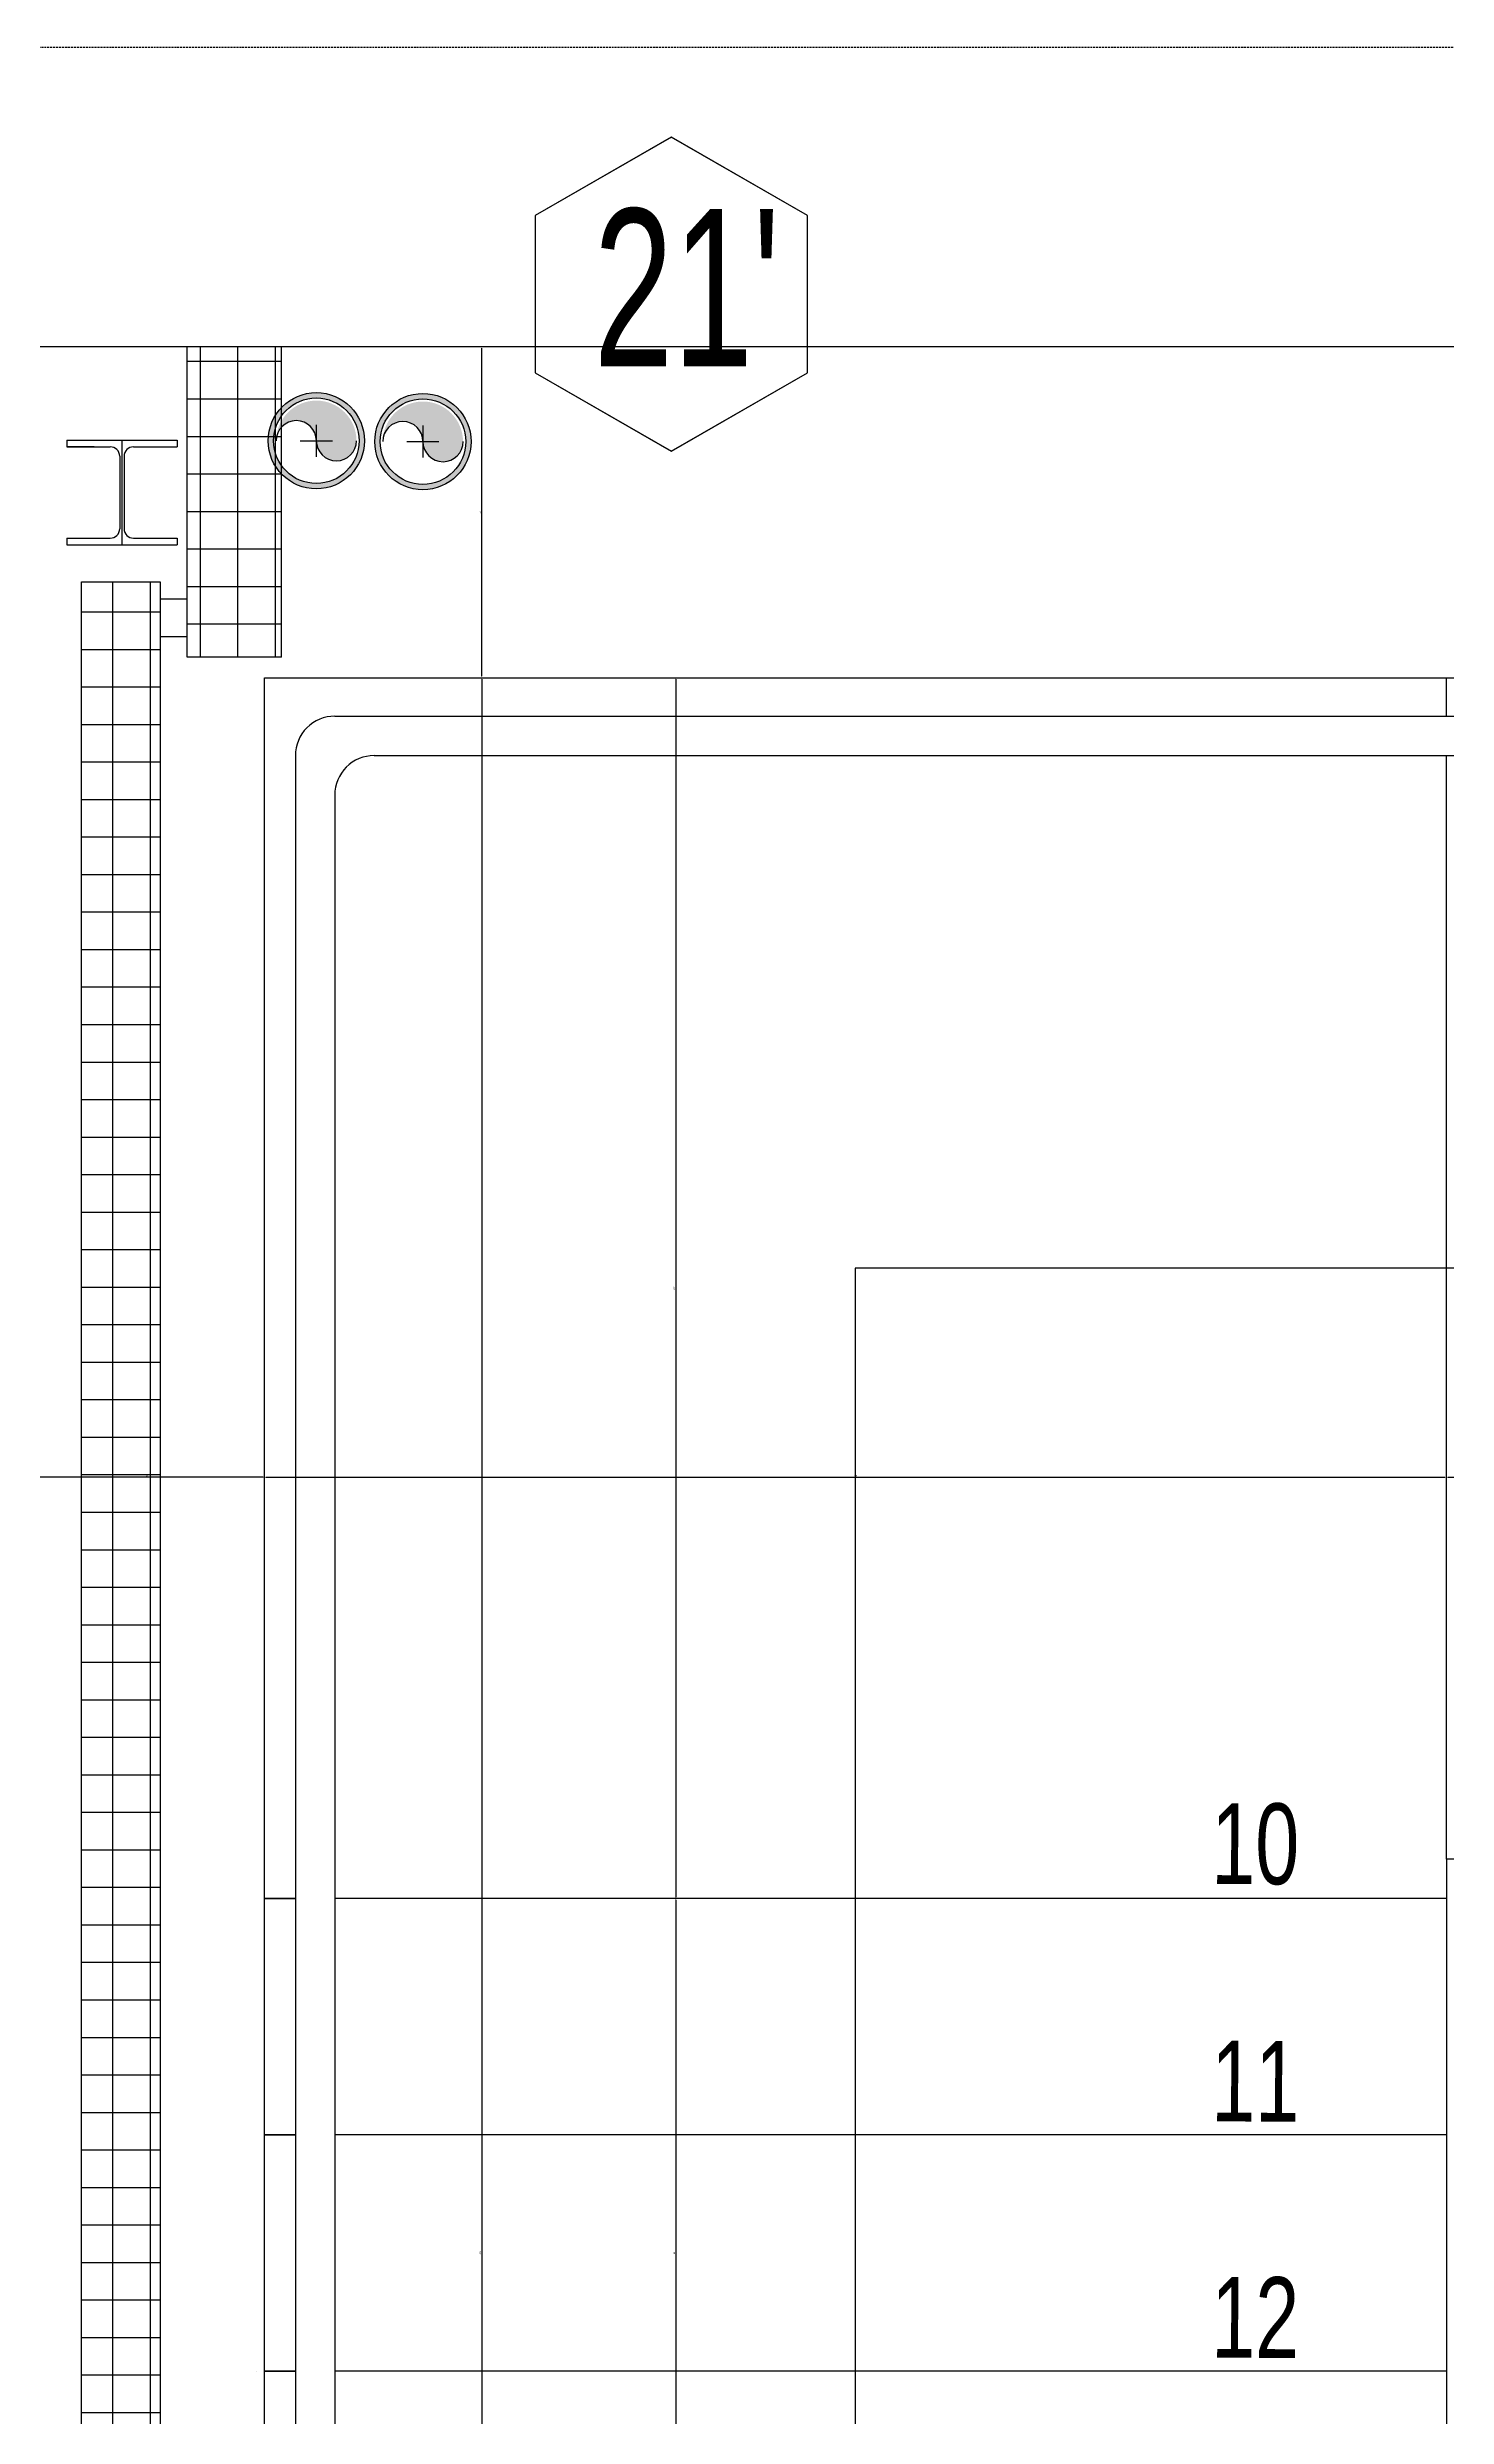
# Model space of a CAD drawing. Header units: millimetres. Extents: x -3782782348 to 131293, y -36553 to 57271.
# Drawn here: x 92372.2 to 92549.8, y -18247.8 to -17947 of the extents above; entities that cross this region are included whole.
import ezdxf

# ---------------------------------------------------------------- set-up
doc = ezdxf.new("R2010")
doc.units = ezdxf.units.MM
doc.header["$LTSCALE"] = 0.01
for name, pattern in [('ACAD_ISO03W100', [30, 12, -18]), ('CONTINOUS', [0]), ('HIDDEN', [0.375, 0.25, -0.125])]:
    doc.linetypes.add(name, pattern=pattern)
doc.layers.get('Defpoints').update_dxf_attribs({"color": 253})
for name, color, linetype in [('EPC QUARTO PILASTRI ACCIAIO DEFINITIVO', 1, 'ACAD_ISO03W100'), ('MR_MURATURA REI 90', 255, 'Continuous'), ('X_FOROMETRIA SCARICO NUMERAZIONE', 6, 'Continuous'), ('X_MURI', 8, 'Continuous'), ('X_Proiezini', 1, 'Continuous'), ('X_quote 1', 253, 'Continuous'), ('X_TESTI', 253, 'Continuous')]:
    doc.layers.add(name, color=color, linetype=linetype)
doc.layers.add('X_SCALE', color=1, linetype='Continuous', lineweight=25)
doc.styles.add('Max 50', font='arial.ttf', dxfattribs={"width": 0.65, "height": 0.125})
doc.styles.add('QUOTE', font='simplex.shx', dxfattribs={"width": 0.7})
doc.styles.get("Standard").update_dxf_attribs({"font": 'arial.ttf'})
doc.dimstyles.get("Standard").update_dxf_attribs({"dimscale": 0, "dimtxt": 0.18, "dimasz": 0.18, "dimexe": 0.18, "dimexo": 0.0625, "dimgap": 0.09, "dimtad": 1, "dimdec": 0, "dimzin": 0, "dimdsep": 46, "dimtxsty": 'Standard', "dimcen": 0.09, "dimclrd": 256, "dimclre": 256, "dimclrt": 5, "dimadec": 0, "dimazin": 0, "dimtfac": 1, "dimtdec": 0, "dimtix": 1, "dimtofl": 0, "dimtmove": 2, "dimatfit": 3, "dimfxl": 1, "dimtolj": 1, "dimtzin": 0, "dimarcsym": 0})

# ---------------------------------------------------------------- blocks, each defined once
blk = doc.blocks.new('*D155')
at = {"layer": 'Defpoints', "color": 0, "transparency": 16777216}
for p in [(92427.38, -17985.06, 0), (92442.38, -17985.06), (92442.38, -18027.06, 0)]:
    blk.add_point(p, dxfattribs=at)
at = {"layer": 'X_quote 1', "lineweight": -2, "transparency": 16777216}
blk.add_line((92427.38, -18026.88, 0), (92427.38, -17985.24, 0), dxfattribs=at)
at = {"layer": 'X_quote 1', "transparency": 16777216}
for points in [[(92427.35, -17985.24, 0), (92427.41, -17985.24, 0), (92427.38, -17985.06, 0)], [(92427.35, -18026.88, 0), (92427.41, -18026.88, 0), (92427.38, -18027.06, 0)]]:
    blk.add_solid(points, dxfattribs=at)
at = {"layer": 'X_quote 1', "color": 5, "transparency": 16777216, "insert": (92427.2, -18006.06, 0), "char_height": 0.18, "attachment_point": 5, "rotation": 90}
blk.add_mtext('\\A1;42', dxfattribs=at)
blk = doc.blocks.new('*D293')
at = {"layer": 'Defpoints', "color": 0, "transparency": 16777216}
for p in [(92549.78, -18128.56, 0), (92549.78, -18193.34, 0), (92399.78, -18198.75, 0)]:
    blk.add_point(p, dxfattribs=at)
at = {"layer": 'X_quote 1', "lineweight": -2, "transparency": 16777216}
blk.add_line((92399.96, -18128.56, 0), (92549.6, -18128.56, 0), dxfattribs=at)
at = {"layer": 'X_quote 1', "transparency": 16777216}
for points in [[(92399.96, -18128.53, 0), (92399.96, -18128.59, 0), (92399.78, -18128.56, 0)], [(92549.6, -18128.53, 0), (92549.6, -18128.59, 0), (92549.78, -18128.56, 0)]]:
    blk.add_solid(points, dxfattribs=at)
at = {"layer": 'X_quote 1', "color": 5, "transparency": 16777216, "insert": (92474.78, -18128.38, 0), "char_height": 0.18, "attachment_point": 5}
blk.add_mtext('\\A1;150', dxfattribs=at)
blk = doc.blocks.new('*D145')
at = {"layer": 'Defpoints', "color": 0, "transparency": 16777216}
for p in [(92819.78, -18128.56, 0), (92549.78, -18143.56, 0), (92819.78, -18143.56, 0)]:
    blk.add_point(p, dxfattribs=at)
at = {"layer": 'X_quote 1', "lineweight": -2, "transparency": 16777216}
blk.add_line((92549.96, -18128.56, 0), (92819.6, -18128.56, 0), dxfattribs=at)
at = {"layer": 'X_quote 1', "transparency": 16777216}
for points in [[(92549.96, -18128.53, 0), (92549.96, -18128.59, 0), (92549.78, -18128.56, 0)], [(92819.6, -18128.53, 0), (92819.6, -18128.59, 0), (92819.78, -18128.56, 0)]]:
    blk.add_solid(points, dxfattribs=at)
at = {"layer": 'X_quote 1', "color": 5, "transparency": 16777216, "insert": (92684.78, -18128.38, 0), "char_height": 0.18, "attachment_point": 5}
blk.add_mtext('\\A1;270', dxfattribs=at)
blk = doc.blocks.new('*D149')
at = {"layer": 'Defpoints', "color": 0, "transparency": 16777216}
for p in [(92369.78, -18128.56, 0), (92369.78, -18128.56, 0), (92399.78, -18128.56, 0)]:
    blk.add_point(p, dxfattribs=at)
at = {"layer": 'X_quote 1', "lineweight": -2, "transparency": 16777216}
blk.add_line((92399.6, -18128.56, 0), (92369.96, -18128.56, 0), dxfattribs=at)
at = {"layer": 'X_quote 1', "transparency": 16777216}
for points in [[(92369.96, -18128.53, 0), (92369.96, -18128.59, 0), (92369.78, -18128.56, 0)], [(92399.6, -18128.53, 0), (92399.6, -18128.59, 0), (92399.78, -18128.56, 0)]]:
    blk.add_solid(points, dxfattribs=at)
at = {"layer": 'X_quote 1', "color": 5, "transparency": 16777216, "insert": (92384.78, -18128.38, 0), "char_height": 0.18, "attachment_point": 5}
blk.add_mtext('\\A1;30', dxfattribs=at)
blk = doc.blocks.new('*D150')
at = {"layer": 'Defpoints', "color": 0, "transparency": 16777216}
for p in [(92422.7, -18027.06, 0), (92417.45, -18427.06, 0), (92427.38, -18427.06, 0)]:
    blk.add_point(p, dxfattribs=at)
at = {"layer": 'X_quote 1', "lineweight": -2, "transparency": 16777216}
blk.add_line((92427.38, -18027.24, 0), (92427.38, -18426.88, 0), dxfattribs=at)
at = {"layer": 'X_quote 1', "transparency": 16777216}
for points in [[(92427.35, -18027.24, 0), (92427.41, -18027.24, 0), (92427.38, -18027.06, 0)], [(92427.35, -18426.88, 0), (92427.41, -18426.88, 0), (92427.38, -18427.06, 0)]]:
    blk.add_solid(points, dxfattribs=at)
at = {"layer": 'X_quote 1', "color": 5, "transparency": 16777216, "insert": (92427.19, -18227.06, 0), "char_height": 0.18, "attachment_point": 5, "rotation": 90}
blk.add_mtext('\\A1;400', dxfattribs=at)
blk = doc.blocks.new('*D347')
at = {"layer": 'Defpoints', "color": 0, "transparency": 16777216}
for p in [(92465.2, -18027.06, 0), (92451.99, -18182.06, 0), (92465.2, -18182.06, 0)]:
    blk.add_point(p, dxfattribs=at)
at = {"layer": 'X_quote 1', "lineweight": -2, "transparency": 16777216}
blk.add_line((92451.99, -18027.24, 0), (92451.99, -18181.88, 0), dxfattribs=at)
at = {"layer": 'X_quote 1', "transparency": 16777216}
for points in [[(92451.96, -18027.24, 0), (92452.02, -18027.24, 0), (92451.99, -18027.06, 0)], [(92451.96, -18181.88, 0), (92452.02, -18181.88, 0), (92451.99, -18182.06, 0)]]:
    blk.add_solid(points, dxfattribs=at)
at = {"layer": 'X_quote 1', "color": 5, "transparency": 16777216, "insert": (92451.81, -18104.56, 0), "char_height": 0.18, "attachment_point": 5, "rotation": 90}
blk.add_mtext('\\A1;155', dxfattribs=at)
blk = doc.blocks.new('*D187')
at = {"layer": 'Defpoints', "color": 0, "transparency": 16777216}
for p in [(92465.2, -18182.06, 0), (92451.99, -18272.06, 0), (92451.99, -18272.06, 0)]:
    blk.add_point(p, dxfattribs=at)
at = {"layer": 'X_quote 1', "lineweight": -2, "transparency": 16777216}
blk.add_line((92451.99, -18182.24, 0), (92451.99, -18271.88, 0), dxfattribs=at)
at = {"layer": 'X_quote 1', "transparency": 16777216}
for points in [[(92451.96, -18182.24, 0), (92452.02, -18182.24, 0), (92451.99, -18182.06, 0)], [(92451.96, -18271.88, 0), (92452.02, -18271.88, 0), (92451.99, -18272.06, 0)]]:
    blk.add_solid(points, dxfattribs=at)
at = {"layer": 'X_quote 1', "color": 5, "transparency": 16777216, "insert": (92451.81, -18227.06, 0), "char_height": 0.18, "attachment_point": 5, "rotation": 90}
blk.add_mtext('\\A1;90', dxfattribs=at)

msp = doc.modelspace()

# ---------------------------------------------------------------- hatches: boundary and pattern name
at = {"ltscale": 20}
h = msp.add_hatch(color=256, dxfattribs=at)
h.paths.add_polyline_path([(92400.25, -17996.98, -1), (92412.47, -17996.98, -1)])
h.paths.add_polyline_path([(92411.79, -17996.98, 1), (92400.93, -17996.98, 1)], flags=16)
msp.add_hatch(color=256).paths.add_polyline_path([(92401.27, -17996.98, -1), (92411.46, -17996.98, -1), (92406.36, -17996.98, 1)])
at = {"layer": 'MR_MURATURA REI 90'}
h = msp.add_hatch(dxfattribs=at)
h.set_pattern_fill('NET', color=256, scale=1.5, angle=90, style=0)
h.set_pattern_definition([(90, (123266.9414, -13648.261), (-4.7625, 3e-16), []), (180, (123266.9414, -13648.261), (-6e-16, -4.7625), [])])
h.paths.add_polyline_path([(92389.96, -17985.06), (92401.96, -17985.06), (92401.96, -18024.45), (92389.96, -18024.45)])
h = msp.add_hatch(dxfattribs=at)
h.set_pattern_fill('NET', color=256, scale=1.5, angle=90, style=0)
h.set_pattern_definition([(90, (122622.4077, -14080.122), (-4.7625, 3e-16), []), (180, (122622.4077, -14080.122), (-6e-16, -4.7625), [])])
h.paths.add_polyline_path([(92376.56, -18014.91), (92386.56, -18014.91), (92386.56, -18428.56), (92376.56, -18428.56)])
h = msp.add_hatch(dxfattribs=at)
h.set_pattern_fill('NET', color=256, scale=1.5, angle=90, style=0)
h.set_pattern_definition([(90, (96724.996, -16955.019), (-4.7625, 3e-16), []), (180, (96724.996, -16955.019), (-6e-16, -4.7625), [])])
h.paths.add_polyline_path([(92389.96, -18014.91), (92386.56, -18014.91), (92386.56, -18024.45), (92389.96, -18024.45)])
at = {"layer": 'X_FOROMETRIA SCARICO NUMERAZIONE'}
h = msp.add_hatch(color=256, dxfattribs=at)
h.paths.add_polyline_path([(92413.78, -17997.09, -1), (92426, -17997.09, -1)])
h.paths.add_polyline_path([(92425.32, -17997.09, 1), (92414.46, -17997.09, 1)], flags=16)
msp.add_hatch(color=256, dxfattribs=at).paths.add_polyline_path([(92414.8, -17997.09, -1), (92424.98, -17997.09, -1), (92419.89, -17997.09, 1)])

# ---------------------------------------------------------------- linework, layer by layer
at = {"color": 2}
for p, q in [((92406.36, -17994.94, 0), (92406.36, -17999.01, 0)), ((92404.33, -17996.98, 0), (92408.4, -17996.98, 0))]:
    msp.add_line(p, q, dxfattribs=at)
at = {"color": 7}
for radius in [6.11, 5.43]:
    msp.add_circle((92406.36, -17996.98, 0), radius, dxfattribs=at)
at = {"color": 2}
for centre, start, end in [((92403.82, -17996.98, 0), 360, 180), ((92408.91, -17996.98, 0), 180, 360)]:
    msp.add_arc(centre, 2.55, start, end, dxfattribs=at)
at = {"layer": 'EPC QUARTO PILASTRI ACCIAIO DEFINITIVO', "linetype": 'CONTINOUS'}
for p, q in [((92374.68, -17996.9, 0), (92388.68, -17996.9, 0)), ((92374.68, -17996.9, 0), (92374.68, -17997.75, 0)), ((92374.68, -17997.75, 0), (92380.21, -17997.75, 0)), ((92378.18, -17997.75, 0), (92374.68, -17997.75, 0)), ((92381.41, -17998.95, 0), (92381.41, -18008.15, 0)), ((92381.96, -17998.95, 0), (92381.96, -18008.15, 0)), ((92383.16, -17997.75, 0), (92388.68, -17997.75, 0)), ((92388.68, -17996.9, 0), (92388.68, -17997.75, 0)), ((92374.68, -18009.35, 0), (92380.21, -18009.35, 0)), ((92374.68, -18009.35, 0), (92374.68, -18010.2, 0)), ((92374.68, -18010.2, 0), (92388.68, -18010.2, 0)), ((92383.16, -18009.35, 0), (92388.68, -18009.35, 0)), ((92388.68, -18009.35, 0), (92388.68, -18010.2, 0))]:
    msp.add_line(p, q, dxfattribs=at)
at = {"layer": 'EPC QUARTO PILASTRI ACCIAIO DEFINITIVO', "linetype": 'CONTINOUS', "ltscale": 0.01}
msp.add_line((92381.68, -17996.9, 0), (92381.68, -18010.2, 0), dxfattribs=at)
at = {"layer": 'EPC QUARTO PILASTRI ACCIAIO DEFINITIVO', "linetype": 'CONTINOUS'}
for centre, start, end in [((92380.21, -17998.95, 0), 0, 90), ((92383.16, -17998.95, 0), 90, 180), ((92380.21, -18008.15, 0), 270, 0), ((92383.16, -18008.15, 0), 180, 270)]:
    msp.add_arc(centre, 1.2, start, end, dxfattribs=at)
at = {"layer": 'MR_MURATURA REI 90'}
msp.add_line((92401.96, -18024.45, 0), (92401.96, -17985.06, 0), dxfattribs=at)
at = {"layer": 'MR_MURATURA REI 90', "elevation": 0}
for points in [[(92401.96, -18024.45), (92401.96, -18024.45), (92389.96, -18024.45), (92389.96, -17985.06)], [(92376.56, -18014.91), (92376.56, -18014.91), (92386.56, -18014.91), (92386.56, -18428.56), (92376.56, -18428.56), (92376.56, -18014.91)]]:
    msp.add_lwpolyline(points, dxfattribs=at)
at = {"layer": 'X_FOROMETRIA SCARICO NUMERAZIONE'}
for p, q in [((92419.89, -17995.05, 0), (92419.89, -17999.12, 0)), ((92417.85, -17997.09, 0), (92421.93, -17997.09, 0))]:
    msp.add_line(p, q, dxfattribs=at)
at = {"layer": 'X_FOROMETRIA SCARICO NUMERAZIONE', "elevation": 0}
for points in [[(92434.14, -17988.34), (92451.41, -17998.31), (92468.69, -17988.34), (92468.69, -17968.39), (92451.41, -17958.42), (92434.14, -17968.39)], [(92434.14, -17988.34), (92451.41, -17998.31), (92468.69, -17988.34), (92468.69, -17968.39), (92451.41, -17958.42), (92434.14, -17968.39)], [(92434.15, -17988.34), (92451.43, -17998.31), (92468.7, -17988.34), (92468.7, -17968.39), (92451.43, -17958.42), (92434.15, -17968.39)]]:
    msp.add_lwpolyline(points, close=True, dxfattribs=at)
at = {"layer": 'X_FOROMETRIA SCARICO NUMERAZIONE'}
for radius in [6.11, 5.43]:
    msp.add_circle((92419.89, -17997.09, 0), radius, dxfattribs=at)
for centre, start, end in [((92417.34, -17997.09, 0), 360, 180), ((92422.44, -17997.09, 0), 180, 360)]:
    msp.add_arc(centre, 2.55, start, end, dxfattribs=at)
at = {"layer": 'X_MURI', "ltscale": 30}
for p, q in [((92855.08, -17985.06), (91998.68, -17985.06)), ((92399.77, -18027.06, 0), (92855.08, -18027.06, 0))]:
    msp.add_line(p, q, dxfattribs=at)
at = {"layer": 'X_MURI', "ltscale": 30, "elevation": 0}
msp.add_lwpolyline([(92399.78, -18427.06), (92399.78, -18027.06), (92855.08, -18027.06)], dxfattribs=at)
msp.add_lwpolyline([(92399.78, -18427.06), (92399.78, -18027.06), (92855.08, -18027.06)], dxfattribs=at)
at = {"layer": 'X_Proiezini', "linetype": 'HIDDEN', "ltscale": 100}
msp.add_line((93934.72, -17947.04, 0), (91651.73, -17947.04, 0), dxfattribs=at)
at = {"layer": 'X_SCALE', "ltscale": 0.5}
for p, q in [((92549.78, -18031.95, 0), (92549.78, -18027.06, 0)), ((92549.78, -18031.95, 0), (92549.78, -18027.06, 0)), ((92549.78, -18031.95, 0), (92549.78, -18027.06, 0)), ((92408.7, -18031.95, 0), (92570.97, -18031.95, 0)), ((92403.7, -18036.95, 0), (92403.7, -18215.36, 0)), ((92413.7, -18036.95, 0), (92572.97, -18036.95, 0)), ((92549.78, -18177.06, 0), (92549.78, -18036.95, 0)), ((92408.7, -18041.95, 0), (92408.7, -18217.36, 0)), ((92403.7, -18182.06, 0), (92399.78, -18182.06, 0)), ((92399.78, -18182.06, 0), (92403.7, -18182.06, 0)), ((92403.7, -18182.06, 0), (92399.78, -18182.06, 0)), ((92403.7, -18182.06, 0), (92399.78, -18182.06, 0)), ((92403.7, -18182.06, 0), (92399.78, -18182.06, 0)), ((92549.78, -18182.06, 0), (92408.7, -18182.06, 0)), ((92403.7, -18212.06, 0), (92399.78, -18212.06, 0)), ((92399.78, -18212.06, 0), (92403.7, -18212.06, 0)), ((92549.78, -18212.06, 0), (92408.7, -18212.06, 0)), ((92403.7, -18214.03, 0), (92403.7, -18238.74, 0)), ((92408.7, -18216.03, 0), (92408.7, -18237.51, 0)), ((92403.7, -18238.74, 0), (92403.71, -18418.13, 0)), ((92408.7, -18237.51, 0), (92408.71, -18412.13, 0)), ((92398.82, -18242.06, 0), (92398.81, -18242.06, 0)), ((92403.7, -18242.06, 0), (92399.78, -18242.06, 0)), ((92399.78, -18242.06, 0), (92403.7, -18242.06, 0)), ((92399.78, -18242.06, 0), (92403.7, -18242.06, 0)), ((92399.78, -18242.06, 0), (92403.7, -18242.06, 0)), ((92399.78, -18242.06, 0), (92403.7, -18242.06, 0)), ((92403.7, -18242.06, 0), (92399.78, -18242.06, 0)), ((92403.7, -18242.06, 0), (92399.78, -18242.06, 0)), ((92403.7, -18242.06, 0), (92399.78, -18242.06, 0)), ((92403.7, -18242.06, 0), (92399.78, -18242.06, 0)), ((92403.7, -18242.06, 0), (92399.78, -18242.06, 0)), ((92403.7, -18242.06, 0), (92399.78, -18242.06, 0)), ((92403.7, -18242.06, 0), (92399.78, -18242.06, 0)), ((92403.7, -18242.06, 0), (92399.78, -18242.06, 0)), ((92549.78, -18242.06, 0), (92408.7, -18242.06, 0))]:
    msp.add_line(p, q, dxfattribs=at)
at = {"layer": 'X_SCALE', "ltscale": 0.5, "elevation": 0}
for points in [[(92599.01, -18102.03), (92474.76, -18102.03), (92474.76, -18352.03), (92819.78, -18352.03)], [(92629.02, -18177.06), (92549.78, -18177.06), (92549.78, -18277.06), (92819.78, -18277.06), (92819.78, -18277.06), (92819.78, -18277.06)]]:
    msp.add_lwpolyline(points, dxfattribs=at)
at = {"layer": 'X_SCALE', "ltscale": 0.5}
for centre in [(92408.7, -18036.95, 0), (92413.7, -18041.95, 0)]:
    msp.add_arc(centre, 5, 89.9996, 180.0004, dxfattribs=at)

# ---------------------------------------------------------------- texts
at = {"layer": 'X_FOROMETRIA SCARICO NUMERAZIONE', "insert": (92441.56, -17967.55, 0), "char_height": 20, "width": 96.6229, "attachment_point": 1, "style": 'Max 50'}
msp.add_mtext("21'", dxfattribs=at)
msp.add_mtext("21'", dxfattribs=at)
at = {"layer": 'X_TESTI', "char_height": 0.9412, "width": 112.266, "attachment_point": 9, "rotation": 359.7198, "style": 'QUOTE'}
for s, insert in [('{\\fArial|b0|i0|c0|p34;\\H10.9x;10}', (92531.08, -18180.4, 0)), ('{\\fArial|b0|i0|c0|p34;\\H10.9x;11}', (92531.08, -18210.4, 0)), ('{\\fArial|b0|i0|c0|p34;\\H10.9x;12}', (92531.08, -18240.4, 0))]:
    msp.add_mtext(s, dxfattribs=dict(at, insert=insert))

# ---------------------------------------------------------------- dimensions: what is measured, and where the dimension line sits
at = {"layer": 'X_quote 1'}
for base, p1, p2, picture, middle in [((92427.38, -17985.06, 0), (92442.38, -18027.06, 0), (92442.38, -17985.06), '*D155', (92427.2, -18006.06, 0)), ((92427.38, -18427.06, 0), (92422.7, -18027.06, 0), (92417.45, -18427.06, 0), '*D150', (92427.19, -18227.06, 0)), ((92451.99, -18182.06, 0), (92465.2, -18027.06, 0), (92465.2, -18182.06, 0), '*D347', (92451.81, -18104.56, 0)), ((92451.99, -18272.06, 0), (92465.2, -18182.06, 0), (92451.99, -18272.06, 0), '*D187', (92451.81, -18227.06, 0))]:
    dim = msp.add_linear_dim(base=base, p1=p1, p2=p2, angle=90, dimstyle='Standard', override={"dimscale": 1, "dimse1": 1, "dimse2": 1}, dxfattribs=at)
    dim.commit()
    dim.dimension.update_dxf_attribs({"geometry": picture, "text_midpoint": middle})
for base, p1, p2, picture, middle in [((92369.78, -18128.56, 0), (92399.78, -18128.56, 0), (92369.78, -18128.56, 0), '*D149', (92384.78, -18128.38, 0)), ((92549.78, -18128.56, 0), (92399.78, -18198.75, 0), (92549.78, -18193.34, 0), '*D293', (92474.78, -18128.38, 0)), ((92819.78, -18128.56, 0), (92549.78, -18143.56, 0), (92819.78, -18143.56, 0), '*D145', (92684.78, -18128.38, 0))]:
    dim = msp.add_linear_dim(base=base, p1=p1, p2=p2, dimstyle='Standard', override={"dimscale": 1, "dimse1": 1, "dimse2": 1}, dxfattribs=at)
    dim.commit()
    dim.dimension.update_dxf_attribs({"geometry": picture, "text_midpoint": middle})

doc.saveas('drawing.dxf')
